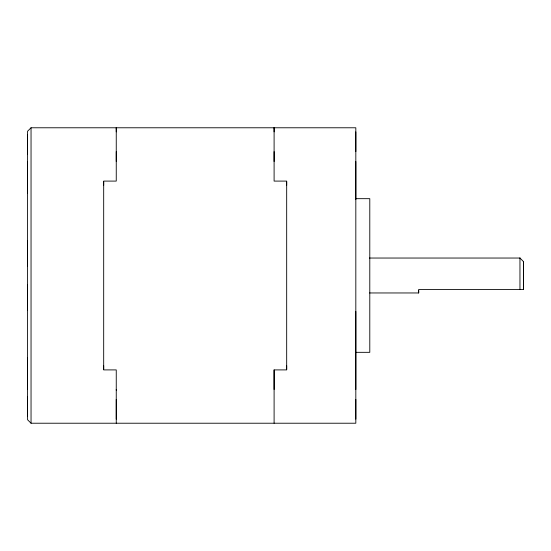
<?xml version="1.0" encoding="UTF-8"?>
<svg xmlns="http://www.w3.org/2000/svg" width="551" height="551" viewBox="0 0 551 551"><rect width="100%" height="100%" fill="white"/><g stroke="black" fill="none" stroke-linecap="round" stroke-linejoin="round"><path stroke-width="0.83" d="M27.55 416.618L27.55 396.947M27.55 389.44L27.55 161.56M27.55 154.053L27.55 134.382M116.254 419.132L116.254 399.379M116.254 390.191L116.254 369.907L103.684 369.907L103.684 181.093L116.254 181.093L116.254 127.777L116.254 131.868M274.102 389.495L274.102 369.907L286.678 369.907L286.678 181.093L274.102 181.093L274.102 127.777L274.102 131.868M355.822 419.132L355.822 399.379M355.822 389.495L355.822 161.505M355.822 151.621L355.822 131.868M369.625 292.96L418.684 292.96L418.684 290.625M418.684 292.96L418.684 289.468L523.45 289.468L523.45 262.035M355.822 199.531L355.822 127.777L31.042 127.777L27.55 131.269L27.55 193.435M355.54 198.67L369.79 198.67L369.79 352.33L355.54 352.33M369.439 258.04L519.958 258.04L523.45 261.56L523.45 289.468M27.55 357.565L27.55 419.731L31.042 423.223L355.822 423.223L355.822 311.418M519.958 258.633L519.958 258.04L519.958 289.468M286.678 181.63L286.678 185.274M286.678 365.726L286.678 369.37M274.102 151.621L274.102 161.505M274.102 369.907L274.102 423.223M116.254 151.621L116.254 161.505M116.254 389.495L116.254 423.223M103.684 181.63L103.684 185.274M103.684 365.726L103.684 369.37M31.042 127.777L31.042 423.223M27.55 240.546L27.55 266.457M27.55 284.543L27.55 310.454"/></g></svg>
